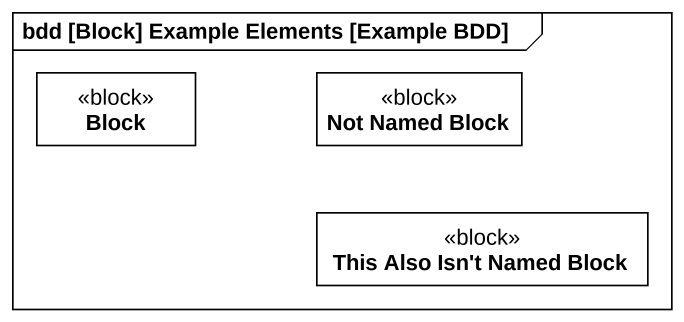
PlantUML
@startuml
mainframe bdd [Block] Example Elements [Example BDD]
hide circle
hide empty members
class Block <<block>>
class "Not Named Block" as Not_Named_Block <<block>>
class "This Also Isn't Named Block" as This_Also_Isn_t_Named_Block <<block>>
@enduml
